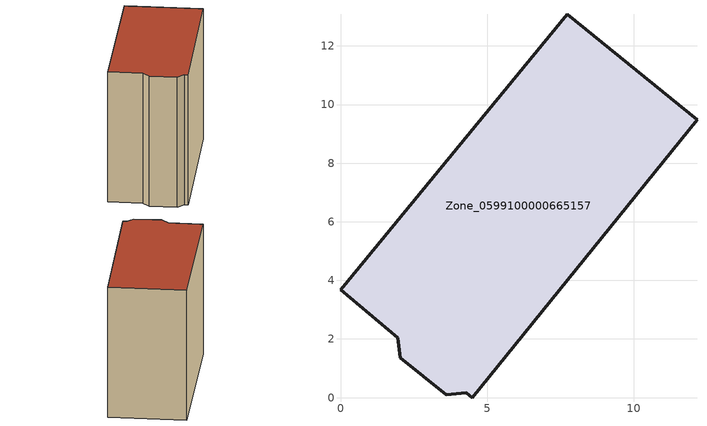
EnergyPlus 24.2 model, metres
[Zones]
Zone_0599100000665157
 floor ground (C_G): 3.6,0.1 2.03,1.37 1.95,2.05 0,3.69 7.73,13.07 12.16,9.48 4.5,0 4.28,0.17 z0
 wall outside (C_F): 2.03,1.37 3.6,0.1 4.28,0.17 4.5,0 12.16,9.48 7.73,13.07 0,3.69 1.95,2.05 2.03,1.37 z0:10.11
 roof outside (C_R): 7.73,13.07 0,3.69 1.95,2.05 2.03,1.37 3.6,0.1 4.28,0.17 4.5,0 12.16,9.48 z10.11
[BUILDING]
Pand.0599100000665157: North Axis=0; Terrain=City; Loads Convergence Tolerance Value=0.04; Temperature Convergence Tolerance Value=0.4; Solar Distribution=FullExterior; Maximum Number of Warmup Days=25; Minimum Number of Warmup Days=1
[Site:Location]
Rotterdam.The.Hague.AP_ZH_NLD Design_Conditions: Latitude=51.96; Longitude=4.45; Time Zone=1; Elevation=-4.5
[SITE:GROUNDTEMPERATURE:BUILDINGSURFACE]
18, 18, 18, 18, 18, 18, 18, 18, 18, 18, 18, 18
[MATERIAL] Thermal Absorptance=0.9; Solar Absorptance=0.7; Visible Absorptance=0.7
Name | Roughness | Thickness | Conductivity | Density | Specific Heat
G.TI.1946 | MediumSmooth | 0.15 | 1 | 540 | 1210
F.TI.1946 | Rough | 0.3 | 0.857143 | 1920 | 840
R.TI.1946 | MediumRough | 0.2 | 0.1 | 1500 | 1000
[CONSTRUCTION]
C_G: G.TI.1946
C_F: F.TI.1946
C_R: R.TI.1946
[ZONE]
Zone_0599100000665157: Type=1; Multiplier=1; Ceiling Height=Autocalculate; Volume=Autocalculate; Floor Area=autocalculate; Part of Total Floor Area=Yes
[ZONEINFILTRATION:DESIGNFLOWRATE]
Infil_Zone_0599100000665157: Zone or ZoneList or Space or SpaceList=Zone_0599100000665157; Schedule=AlwaysOn; Design Flow Rate Calculation Method=Flow/Area; Flow Rate per Floor Area=0.003; Constant Term Coefficient=1; Temperature Term Coefficient=0; Velocity Term Coefficient=0; Velocity Squared Term Coefficient=0
[HVACTEMPLATE:ZONE:IDEALLOADSAIRSYSTEM]
Zone_0599100000665157: Maximum Heating Supply Air Temperature=50; Minimum Cooling Supply Air Temperature=13; Maximum Heating Supply Air Humidity Ratio=0.0156; Minimum Cooling Supply Air Humidity Ratio=0.0077; Heating Limit=NoLimit; Cooling Limit=NoLimit; Dehumidification Control Type=ConstantSensibleHeatRatio; Cooling Sensible Heat Ratio=0.7; Dehumidification Setpoint=60; Humidification Control Type=None; Humidification Setpoint=30; Outdoor Air Method=None; Outdoor Air Flow Rate per Person=0.00944; Outdoor Air Flow Rate per Zone Floor Area=0; Outdoor Air Flow Rate per Zone=0; Demand Controlled Ventilation Type=None; Outdoor Air Economizer Type=NoEconomizer; Heat Recovery Type=None; Sensible Heat Recovery Effectiveness=0.7; Latent Heat Recovery Effectiveness=0.65
[ZONECONTROL:THERMOSTAT]
ThermostatControl_Zone_0599100000665157: Zone or ZoneList=Zone_0599100000665157; Control Type Schedule=DualSetpointControlType; Control 1=Thermostat_Zone_0599100000665157; Temperature Difference Between Cutout And Setpoint=0
[THERMOSTATSETPOINT:DUALSETPOINT]
Thermostat_Zone_0599100000665157: Heating Setpoint Temperature Schedule=HeatingSetpoint_Zone_0599100000665157; Cooling Setpoint Temperature Schedule=CoolingSetpoint_Zone_0599100000665157
[SCHEDULE:COMPACT]
HeatingSetpoint_Zone_0599100000665157: Through: 12/31, For: AllDays, Until: 24:00, 21
CoolingSetpoint_Zone_0599100000665157: Through: 12/31, For: AllDays, Until: 24:00, 24
DualSetpointControlType: Through: 12/31, For: AllDays, Until: 24:00, 4
AlwaysOn: Through: 12/31, For: AllDays, Until: 24:00, 1
